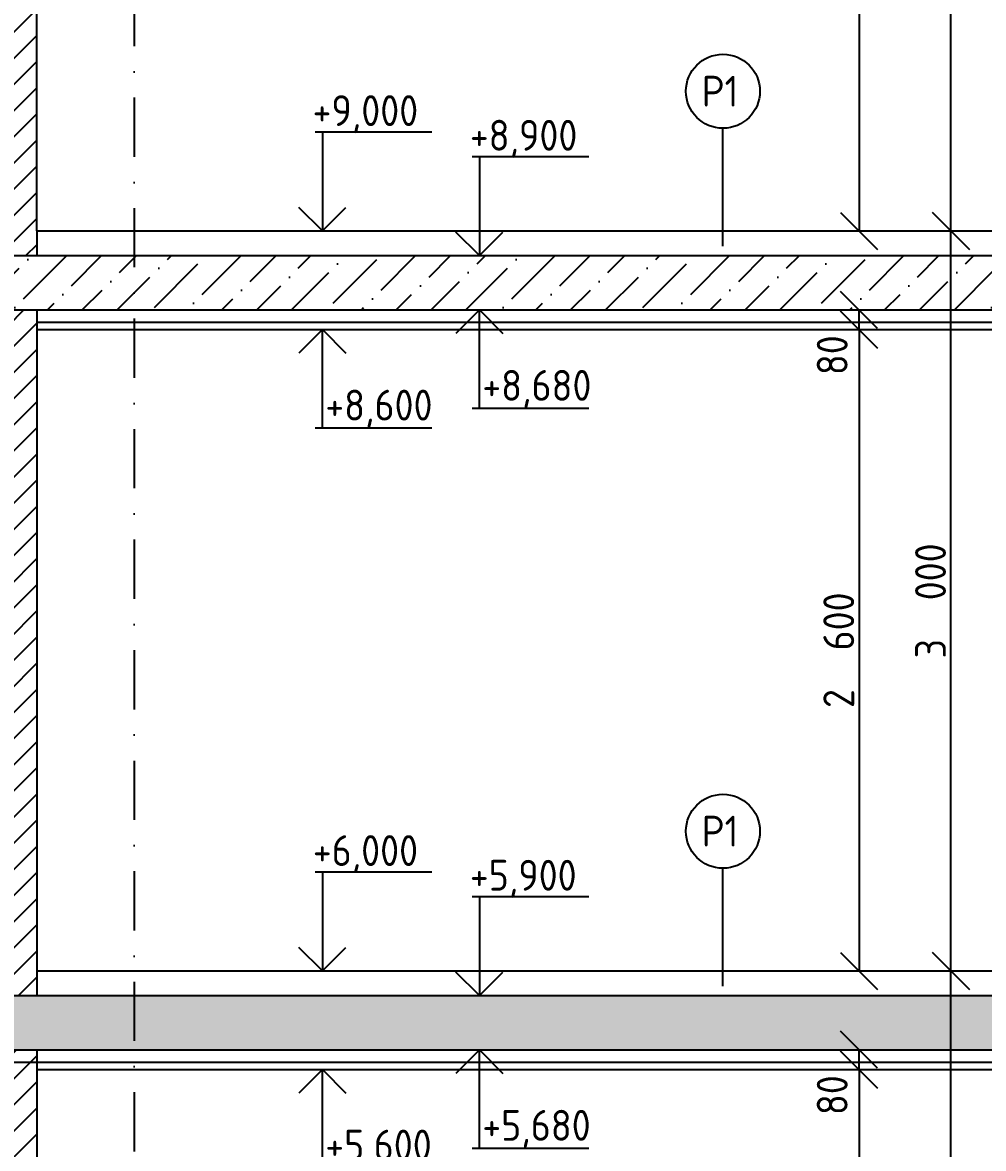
# Model space of a CAD drawing. Extents: x 3792242 to 5145247, y -1546315 to -1031918.
# Drawn here: x 3897728 to 3901623, y -1496480 to -1491915 of the extents above; entities that cross this region are included whole.
import ezdxf

# ---------------------------------------------------------------- set-up
doc = ezdxf.new("R2010")
doc.units = 0
doc.header["$MEASUREMENT"] = 0
doc.linetypes.add('BODKOCIARKOVANA_3', pattern=[5.6, 3, -1.3, 0, -1.3])
doc.layers.get('0').update_dxf_attribs({"linetype": 'CONTINUOUS'})
doc.layers.get('Defpoints').update_dxf_attribs({"color": 61, "linetype": 'CONTINUOUS'})
for name, color, linetype in [('KÓTY', 4, 'CONTINUOUS'), ('MÚRY', 1, 'CONTINUOUS'), ('OKNÁ', 143, 'CONTINUOUS'), ('osi', 253, 'CONTINUOUS'), ('TENKÁ', 7, 'CONTINUOUS'), ('ŠRAFY', 82, 'CONTINUOUS'), ('šrafy-múry', 8, 'CONTINUOUS')]:
    doc.layers.add(name, color=color, linetype=linetype)
doc.styles.add('STYLE1', font='isocp.shx')
doc.dimstyles.new('STANDARD-50', dxfattribs={"dimtxt": 125, "dimasz": 150, "dimexe": 10, "dimexo": 200, "dimgap": 20, "dimtad": 1, "dimdsep": 46, "dimlunit": 6, "dimtxsty": 'STYLE1', "dimblk1": 'OBLIQUE', "dimblk2": 'OBLIQUE', "dimsah": 1, "dimcen": 2.5, "dimse1": 1, "dimse2": 1, "dimadec": 0, "dimazin": 0, "dimtfac": 1, "dimtmove": 1, "dimatfit": 3, "dimldrblk": 'OBLIQUE', "dimfxl": 1, "dimtolj": 1, "dimtzin": 0, "dimarcsym": 0})
pattern_1 = [(45, (-507094, 7000), (-53.0330086, 53.0330086), [])]
pattern_2 = [(45, (-28638, 39883.5), (53.0330086, 194.4543648), [250, -50, 0, -50])]

# ---------------------------------------------------------------- blocks, each defined once
blk = doc.blocks.new('_OBLIQUE')
at = {"color": 0, "linetype": 'ByBlock'}
blk.add_line((-0.5, -0.5), (0.5, 0.5), dxfattribs=at)
blk = doc.blocks.new('*D31836')
at = {"layer": 'Defpoints', "color": 0}
for p in [(3901491, -1495760.3), (3901491, -1495760.3), (3901491, -1498760.3)]:
    blk.add_point(p, dxfattribs=at)
at = {"layer": 'KÓTY', "color": 0, "lineweight": -2, "ltscale": 0.25}
blk.add_line((3901491, -1498760.3), (3901491, -1495760.3), dxfattribs=at)
at = {"layer": 'KÓTY', "color": 0, "linetype": 'ByBlock', "lineweight": -2, "xscale": 150, "yscale": 150, "zscale": 150}
for p, rotation in [((3901491, -1495760.3), 90), ((3901491, -1498760.3), 270)]:
    blk.add_blockref('_OBLIQUE', p, dxfattribs=dict(at, rotation=rotation))
at = {"layer": 'KÓTY', "color": 0, "insert": (3901408.5, -1497260.3), "char_height": 125, "attachment_point": 5, "rotation": 90, "style": 'STYLE1'}
blk.add_mtext('\\A1;3ﾠ000', dxfattribs=at)
blk = doc.blocks.new('*D31837')
at = {"layer": 'Defpoints', "color": 0}
for p in [(3901491, -1492760.3), (3901491, -1492760.3), (3901491, -1495760.3)]:
    blk.add_point(p, dxfattribs=at)
at = {"layer": 'KÓTY', "color": 0, "lineweight": -2, "ltscale": 0.25}
blk.add_line((3901491, -1495760.3), (3901491, -1492760.3), dxfattribs=at)
at = {"layer": 'KÓTY', "color": 0, "linetype": 'ByBlock', "lineweight": -2, "xscale": 150, "yscale": 150, "zscale": 150}
for p, rotation in [((3901491, -1492760.3), 90), ((3901491, -1495760.3), 270)]:
    blk.add_blockref('_OBLIQUE', p, dxfattribs=dict(at, rotation=rotation))
at = {"layer": 'KÓTY', "color": 0, "insert": (3901408.5, -1494260.3), "char_height": 125, "attachment_point": 5, "rotation": 90, "style": 'STYLE1'}
blk.add_mtext('\\A1;3ﾠ000', dxfattribs=at)
blk = doc.blocks.new('*D31838')
at = {"layer": 'Defpoints', "color": 0}
for p in [(3901491, -1489810.3), (3901491, -1489810.3), (3901491, -1492760.3)]:
    blk.add_point(p, dxfattribs=at)
at = {"layer": 'KÓTY', "color": 0, "lineweight": -2, "ltscale": 0.25}
blk.add_line((3901491, -1492760.3), (3901491, -1489810.3), dxfattribs=at)
at = {"layer": 'KÓTY', "color": 0, "linetype": 'ByBlock', "lineweight": -2, "xscale": 150, "yscale": 150, "zscale": 150}
for p, rotation in [((3901491, -1489810.3), 90), ((3901491, -1492760.3), 270)]:
    blk.add_blockref('_OBLIQUE', p, dxfattribs=dict(at, rotation=rotation))
at = {"layer": 'KÓTY', "color": 0, "insert": (3901408.5, -1491285.3), "char_height": 125, "attachment_point": 5, "rotation": 90, "style": 'STYLE1'}
blk.add_mtext('\\A1;2ﾠ950', dxfattribs=at)
blk = doc.blocks.new('*D31890')
at = {"layer": 'Defpoints', "color": 0}
for p in [(3900779.5, -1496160.3), (3900779.5, -1498760.3), (3901119, -1498760.3)]:
    blk.add_point(p, dxfattribs=at)
at = {"layer": 'KÓTY', "color": 0, "lineweight": -2, "ltscale": 0.25}
blk.add_line((3901119, -1496160.3), (3901119, -1498760.3), dxfattribs=at)
at = {"layer": 'KÓTY', "color": 0, "linetype": 'ByBlock', "lineweight": -2, "xscale": 150, "yscale": 150, "zscale": 150}
for p, rotation in [((3901119, -1496160.3), 90), ((3901119, -1498760.3), 270)]:
    blk.add_blockref('_OBLIQUE', p, dxfattribs=dict(at, rotation=rotation))
at = {"layer": 'KÓTY', "color": 0, "insert": (3901036.5, -1497460.3), "char_height": 125, "attachment_point": 5, "rotation": 90, "style": 'STYLE1'}
blk.add_mtext('\\A1;2ﾠ600', dxfattribs=at)
blk = doc.blocks.new('*D31891')
at = {"layer": 'Defpoints', "color": 0}
for p in [(3901119, -1496080.3), (3901119, -1496080.3), (3901119, -1496160.3)]:
    blk.add_point(p, dxfattribs=at)
at = {"layer": 'KÓTY', "color": 0, "lineweight": -2, "ltscale": 0.25}
blk.add_line((3901119, -1496160.3), (3901119, -1496080.3), dxfattribs=at)
at = {"layer": 'KÓTY', "color": 0, "linetype": 'ByBlock', "lineweight": -2, "xscale": 150, "yscale": 150, "zscale": 150}
for p, rotation in [((3901119, -1496080.3), 90), ((3901119, -1496160.3), 270)]:
    blk.add_blockref('_OBLIQUE', p, dxfattribs=dict(at, rotation=rotation))
at = {"layer": 'KÓTY', "color": 0, "insert": (3901010, -1496264), "char_height": 125, "attachment_point": 5, "rotation": 90, "style": 'STYLE1'}
blk.add_mtext('\\A1;80', dxfattribs=at)
blk = doc.blocks.new('*D31892')
at = {"layer": 'Defpoints', "color": 0}
for p in [(3900779.5, -1493160.3), (3900779.5, -1495760.3), (3901119, -1495760.3)]:
    blk.add_point(p, dxfattribs=at)
at = {"layer": 'KÓTY', "color": 0, "lineweight": -2, "ltscale": 0.25}
blk.add_line((3901119, -1493160.3), (3901119, -1495760.3), dxfattribs=at)
at = {"layer": 'KÓTY', "color": 0, "linetype": 'ByBlock', "lineweight": -2, "xscale": 150, "yscale": 150, "zscale": 150}
for p, rotation in [((3901119, -1493160.3), 90), ((3901119, -1495760.3), 270)]:
    blk.add_blockref('_OBLIQUE', p, dxfattribs=dict(at, rotation=rotation))
at = {"layer": 'KÓTY', "color": 0, "insert": (3901036.5, -1494460.3), "char_height": 125, "attachment_point": 5, "rotation": 90, "style": 'STYLE1'}
blk.add_mtext('\\A1;2ﾠ600', dxfattribs=at)
blk = doc.blocks.new('*D31893')
at = {"layer": 'Defpoints', "color": 0}
for p in [(3901119, -1493080.3), (3901119, -1493080.3), (3901119, -1493160.3)]:
    blk.add_point(p, dxfattribs=at)
at = {"layer": 'KÓTY', "color": 0, "lineweight": -2, "ltscale": 0.25}
blk.add_line((3901119, -1493160.3), (3901119, -1493080.3), dxfattribs=at)
at = {"layer": 'KÓTY', "color": 0, "linetype": 'ByBlock', "lineweight": -2, "xscale": 150, "yscale": 150, "zscale": 150}
for p, rotation in [((3901119, -1493080.3), 90), ((3901119, -1493160.3), 270)]:
    blk.add_blockref('_OBLIQUE', p, dxfattribs=dict(at, rotation=rotation))
at = {"layer": 'KÓTY', "color": 0, "insert": (3901010, -1493264), "char_height": 125, "attachment_point": 5, "rotation": 90, "style": 'STYLE1'}
blk.add_mtext('\\A1;80', dxfattribs=at)
blk = doc.blocks.new('*D31894')
at = {"layer": 'Defpoints', "color": 0}
for p in [(3900779.5, -1490110.3), (3900779.5, -1492760.3), (3901119, -1492760.3)]:
    blk.add_point(p, dxfattribs=at)
at = {"layer": 'KÓTY', "color": 0, "lineweight": -2, "ltscale": 0.25}
blk.add_line((3901119, -1490110.3), (3901119, -1492760.3), dxfattribs=at)
at = {"layer": 'KÓTY', "color": 0, "linetype": 'ByBlock', "lineweight": -2, "xscale": 150, "yscale": 150, "zscale": 150}
for p, rotation in [((3901119, -1490110.3), 90), ((3901119, -1492760.3), 270)]:
    blk.add_blockref('_OBLIQUE', p, dxfattribs=dict(at, rotation=rotation))
at = {"layer": 'KÓTY', "color": 0, "insert": (3901036.5, -1491435.3), "char_height": 125, "attachment_point": 5, "rotation": 90, "style": 'STYLE1'}
blk.add_mtext('\\A1;2ﾠ650', dxfattribs=at)

msp = doc.modelspace()

# ---------------------------------------------------------------- hatches: boundary and pattern name
at = {"layer": 'ŠRAFY', "ltscale": 0.25}
h = msp.add_hatch(dxfattribs=at)
h.set_pattern_fill('ANSI31', color=256, scale=600, style=0)
h.set_pattern_definition(pattern_1)
h.paths.add_polyline_path([(3897785, -1492860.27), (3897785, -1492760.27), (3897785, -1490080.27), (3897670, -1490080.27), (3897670, -1492760.27), (3897670, -1492860.27)])
h = msp.add_hatch(dxfattribs=at)
h.set_pattern_fill('ANSI31', color=256, scale=600, style=0)
h.set_pattern_definition(pattern_1)
h.paths.add_polyline_path([(3897785, -1495860.27), (3897785, -1495760.27), (3897785, -1493080.27), (3897670, -1493080.27), (3897670, -1495760.27), (3897670, -1495860.27)])
h = msp.add_hatch(dxfattribs=at)
h.set_pattern_fill('ANSI31', color=256, scale=600, style=0)
h.set_pattern_definition(pattern_1)
h.paths.add_polyline_path([(3897785, -1498860.27), (3897785, -1498760.27), (3897785, -1496080.27), (3897670, -1496080.27), (3897670, -1498760.27), (3897670, -1498860.27)])
at = {"layer": 'šrafy-múry'}
h = msp.add_hatch(dxfattribs=at)
h.set_pattern_fill('ANSI36', color=253, scale=800, angle=180)
h.set_pattern_definition(pattern_2)
h.paths.add_polyline_path([(3890945, -1493080.27), (3894980, -1493080.27), (3895120, -1493080.27), (3897670, -1493080.27), (3897785, -1493080.27), (3902665, -1493080.27), (3902665, -1493330.27), (3903005, -1493330.27), (3903005, -1492860.27), (3890885, -1492860.27), (3890885, -1493080.27)])
h = msp.add_hatch(dxfattribs=at)
h.set_pattern_fill('ANSI36', color=253, scale=800, angle=180)
h.set_pattern_definition(pattern_2)
h.paths.add_polyline_path([(3903005, -1496330.27), (3903005, -1495860.27), (3889445, -1495860.27), (3889445, -1495910.27), (3887855, -1495910.27), (3887855, -1496080.27), (3889445, -1496080.27), (3889445, -1496330.27), (3889745, -1496330.27), (3889745, -1496080.27), (3894980, -1496080.27), (3895120, -1496080.27), (3897670, -1496080.27), (3897785, -1496080.27), (3902665, -1496080.27), (3902665, -1496330.27)])

# ---------------------------------------------------------------- linework, layer by layer
at = {"layer": 'MÚRY'}
for p, q in [((3897785, -1492760.27), (3897785, -1490030.27)), ((3897785, -1492760.27), (3902665, -1492760.27)), ((3897785, -1493080.27), (3897785, -1495760.27)), ((3897785, -1493080.27), (3902665, -1493080.27)), ((3897785, -1495760.27), (3902665, -1495760.27)), ((3897785, -1496080.27), (3897785, -1498760.27)), ((3897785, -1496080.27), (3902665, -1496080.27))]:
    msp.add_line(p, q, dxfattribs=at)
at = {"layer": 'OKNÁ', "ltscale": 0.25}
for p, q in [((3900567, -1492821.838), (3900567, -1492344.162)), ((3900567, -1495821.838), (3900567, -1495344.162))]:
    msp.add_line(p, q, dxfattribs=at)
for centre in [(3900567, -1492194.162), (3900567, -1495194.162)]:
    msp.add_circle(centre, 150, dxfattribs=at)
at = {"layer": 'osi', "linetype": 'BODKOCIARKOVANA_3', "ltscale": 80}
msp.add_line((3898180, -1485946), (3898180, -1508356), dxfattribs=at)
at = {"layer": 'TENKÁ', "linetype": 'ByBlock', "ltscale": 0.25}
for p, q in [((3899387.264, -1492360.27), (3898913.366, -1492360.27)), ((3898942.959, -1492360.27), (3898942.959, -1492760.27)), ((3900023.764, -1492460.27), (3899549.866, -1492460.27)), ((3899579.459, -1492460.27), (3899579.459, -1492860.27)), ((3898942.959, -1492760.27), (3898847.5, -1492664.811)), ((3898942.959, -1492760.27), (3899038.419, -1492664.811)), ((3899579.459, -1492860.27), (3899484, -1492764.811)), ((3899579.459, -1492860.27), (3899674.919, -1492764.811)), ((3899579.459, -1493080.27), (3899484, -1493175.73)), ((3899579.459, -1493080.27), (3899674.919, -1493175.73)), ((3899579.459, -1493480.27), (3899579.459, -1493080.27)), ((3898942.959, -1493160.27), (3898847.5, -1493255.73)), ((3898942.959, -1493160.27), (3899038.419, -1493255.73)), ((3898942.959, -1493560.27), (3898942.959, -1493160.27)), ((3900023.764, -1493480.27), (3899549.866, -1493480.27)), ((3899387.264, -1493560.27), (3898913.366, -1493560.27)), ((3899387.264, -1495360.27), (3898913.366, -1495360.27)), ((3898942.959, -1495360.27), (3898942.959, -1495760.27)), ((3900023.764, -1495460.27), (3899549.866, -1495460.27)), ((3899579.459, -1495460.27), (3899579.459, -1495860.27)), ((3898942.959, -1495760.27), (3898847.5, -1495664.811)), ((3898942.959, -1495760.27), (3899038.419, -1495664.811)), ((3899579.459, -1495860.27), (3899484, -1495764.811)), ((3899579.459, -1495860.27), (3899674.919, -1495764.811)), ((3899579.459, -1496080.27), (3899484, -1496175.73)), ((3899579.459, -1496080.27), (3899674.919, -1496175.73)), ((3899579.459, -1496480.27), (3899579.459, -1496080.27)), ((3898942.959, -1496160.27), (3898847.5, -1496255.73)), ((3898942.959, -1496160.27), (3899038.419, -1496255.73)), ((3898942.959, -1496560.27), (3898942.959, -1496160.27)), ((3900023.764, -1496480.27), (3899549.866, -1496480.27))]:
    msp.add_line(p, q, dxfattribs=at)
at = {"layer": 'TENKÁ'}
for p, q in [((3897785, -1492760.27), (3897785, -1492860.27)), ((3889445, -1492860.27), (3903045, -1492860.27)), ((3897670, -1493080.27), (3897785, -1493080.27)), ((3897785, -1493130.27), (3902665, -1493130.27)), ((3897785, -1493160.27), (3902665, -1493160.27)), ((3897785, -1495760.27), (3897785, -1495860.27)), ((3889445, -1495860.27), (3903045, -1495860.27)), ((3897670, -1496080.27), (3897785, -1496080.27)), ((3897058.5, -1496130.27), (3901278.5, -1496130.27)), ((3897785, -1496130.27), (3902665, -1496130.27)), ((3897785, -1496160.27), (3902665, -1496160.27))]:
    msp.add_line(p, q, dxfattribs=at)

# ---------------------------------------------------------------- texts
at = {"layer": 'TENKÁ', "ltscale": 0.25, "style": 'STYLE1'}
for s, p in [('P1', (3900481.196, -1492256.34)), ('+9,000', (3898903.302, -1492334.944)), ('+8,900', (3899540.802, -1492434.944)), ('+8,680', (3899591.302, -1493448.944)), ('+8,600', (3898954.802, -1493528.944)), ('P1', (3900481.196, -1495256.34)), ('+6,000', (3898904.302, -1495334.944)), ('+5,900', (3899540.802, -1495434.944)), ('+5,680', (3899591.302, -1496448.944)), ('+5,600', (3898954.802, -1496528.944))]:
    msp.add_text(s, height=125, dxfattribs=at).set_placement(p)

# ---------------------------------------------------------------- dimensions: what is measured, and where the dimension line sits
at = {"layer": 'KÓTY', "ltscale": 0.25}
for base, p1, p2, picture, middle in [((3901491, -1489810.27), (3901491, -1492760.27), (3901491, -1489810.27), '*D31838', (3901408.457, -1491285.27)), ((3901119, -1492760.27), (3900779.5, -1490110.27), (3900779.5, -1492760.27), '*D31894', (3901036.457, -1491435.27)), ((3901491, -1492760.27), (3901491, -1495760.27), (3901491, -1492760.27), '*D31837', (3901408.457, -1494260.27)), ((3901119, -1495760.27), (3900779.5, -1493160.27), (3900779.5, -1495760.27), '*D31892', (3901036.457, -1494460.27)), ((3901491, -1495760.27), (3901491, -1498760.27), (3901491, -1495760.27), '*D31836', (3901408.457, -1497260.27)), ((3901119, -1498760.27), (3900779.5, -1496160.27), (3900779.5, -1498760.27), '*D31890', (3901036.457, -1497460.27))]:
    dim = msp.add_linear_dim(base=base, p1=p1, p2=p2, angle=90, dimstyle='STANDARD-50', override={"dimtxsty": 'STYLE1', "dimldrblk": 'OBLIQUE'}, dxfattribs=at)
    dim.commit()
    dim.dimension.update_dxf_attribs({"geometry": picture, "text_midpoint": middle})
for base, p1, p2, picture, middle in [((3901119, -1493080.27), (3901119, -1493160.27), (3901119, -1493080.27), '*D31893', (3901092.5, -1493264)), ((3901119, -1496080.27), (3901119, -1496160.27), (3901119, -1496080.27), '*D31891', (3901092.5, -1496264))]:
    dim = msp.add_linear_dim(base=base, p1=p1, p2=p2, angle=90, dimstyle='STANDARD-50', override={"dimtxsty": 'STYLE1', "dimldrblk": 'OBLIQUE'}, dxfattribs=at)
    dim.commit()
    dim.dimension.update_dxf_attribs({"geometry": picture, "text_midpoint": middle, "dimtype": 160})

doc.saveas('drawing.dxf')
